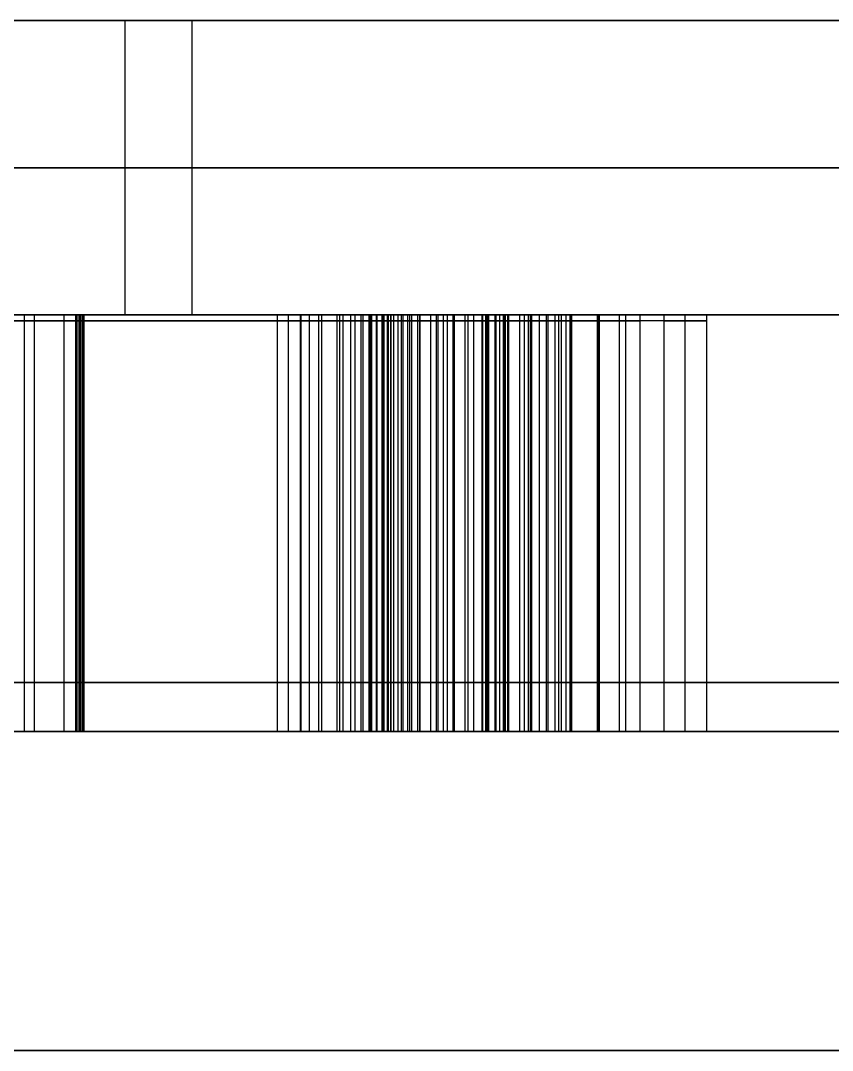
# Model space of a CAD drawing. Header units: millimetres. Extents: x -20 to 2415, y -30 to 12.
# Drawn here: x 2348.8 to 2381.9, y -30 to 12 of the extents above; entities that cross this region are included whole.
import ezdxf

# ---------------------------------------------------------------- set-up
doc = ezdxf.new("R2010")
doc.units = ezdxf.units.MM
doc.header["$MEASUREMENT"] = 0
doc.layers.add('Default', color=18, linetype='Continuous', true_color=0x000000)

msp = doc.modelspace()

# ---------------------------------------------------------------- linework, layer by layer
at = {"layer": 'Default'}
for p, q in [((0, 12, 1750), (2415, 12, 1750)), ((2415, 12, 3500), (1397.68, 12, 3500)), ((2295, 12, 991), (2415, 12, 991)), ((2353.065, 0, 2087.073), (2353.065, 12, 2087.073)), ((2355.804, 0, 1436.2), (2355.804, 12, 1436.2)), ((1397.68, 6, 3500), (2415, 6, 3500)), ((2415, 6, 991), (2295, 6, 991)), ((2415, 0, 3500), (1858.651, 0, 3500)), ((2145.576, 0, 991), (2415, 0, 991)), ((2179.598, 0, 3306.314), (2415, 0, 3306.314)), ((2199.579, 0, 2914.535), (2415, 0, 2914.535)), ((2224.691, 0, 2356.707), (2415, 0, 2356.707)), ((2242.793, 0, 1174.575), (2415, 0, 1174.575)), ((2270.107, 0, 1682.611), (2415, 0, 1682.611)), ((2348.955, 0, 3181.117), (2348.955, -17, 3181.117)), ((2349.366, -17, 3172.848), (2349.366, 0, 3172.848)), ((2350.58, -17, 3179.543), (2350.58, 0, 3179.543)), ((2351.038, 0, 3175.018), (2351.038, -17, 3175.018)), ((2351.112, -17, 3175.217), (2351.112, 0, 3175.217)), ((2351.175, 0, 3175.42), (2351.175, -17, 3175.42)), ((2351.214, -17, 3175.563), (2351.214, 0, 3175.563)), ((2351.25, 0, 3175.706), (2351.25, -17, 3175.706)), ((2351.332, -17, 3176.128), (2351.332, 0, 3176.128)), ((2351.344, 0, 3177.414), (2351.344, -17, 3177.414)), ((2351.352, -17, 3177.341), (2351.352, 0, 3177.341)), ((2351.359, 0, 3177.268), (2351.359, -17, 3177.268)), ((2351.371, 0, 3176.557), (2351.371, -17, 3176.557)), ((2351.371, -17, 3177.127), (2351.371, 0, 3177.127)), ((2351.376, 0, 3176.986), (2351.376, -17, 3176.986)), ((2351.376, -17, 3176.771), (2351.376, 0, 3176.771)), ((2359.263, 0, 3198.256), (2359.263, -17, 3198.256)), ((2359.733, -17, 3197.966), (2359.733, 0, 3197.966)), ((2360.197, 0, 3197.666), (2360.197, -17, 3197.666)), ((2360.223, 0, 2764.885), (2360.223, -17, 2764.885)), ((2360.587, -17, 2764.556), (2360.587, 0, 2764.556)), ((2360.945, 0, 2764.22), (2360.945, -17, 2764.22)), ((2361.08, -17, 3197.052), (2361.08, 0, 3197.052)), ((2361.706, -17, 2763.459), (2361.706, 0, 2763.459)), ((2361.807, 0, 2059.481), (2361.807, -17, 2059.481)), ((2361.936, 0, 3196.401), (2361.936, -17, 3196.401)), ((2362.264, -17, 2058.429), (2362.264, 0, 2058.429)), ((2362.434, 0, 2762.666), (2362.434, -17, 2762.666)), ((2362.671, 0, 2057.356), (2362.671, -17, 2057.356)), ((2362.765, -17, 3195.713), (2362.765, 0, 3195.713)), ((2363.009, -17, 2056.333), (2363.009, 0, 2056.333)), ((2363.053, 0, 1407.391), (2363.053, -17, 1407.391)), ((2363.127, -17, 2761.842), (2363.127, 0, 2761.842)), ((2363.303, 0, 2055.295), (2363.303, -17, 2055.295)), ((2363.344, -17, 1406.626), (2363.344, 0, 1406.626)), ((2363.551, -17, 2054.246), (2363.551, 0, 2054.246)), ((2363.562, 0, 3194.99), (2363.562, -17, 3194.99)), ((2363.609, 0, 1405.852), (2363.609, -17, 1405.852)), ((2363.755, 0, 2053.186), (2363.755, -17, 2053.186)), ((2363.784, 0, 2760.989), (2363.784, -17, 2760.989)), ((2363.903, -17, 2052.189), (2363.903, 0, 2052.189)), ((2363.919, -17, 1404.82), (2363.919, 0, 1404.82)), ((2364.011, 0, 2051.187), (2364.011, -17, 2051.187)), ((2364.185, 0, 1403.776), (2364.185, -17, 1403.776)), ((2364.329, -17, 3194.232), (2364.329, 0, 3194.232)), ((2364.405, -17, 2760.107), (2364.405, 0, 2760.107)), ((2364.406, -17, 1402.72), (2364.406, 0, 1402.72)), ((2364.581, 0, 1401.655), (2364.581, -17, 1401.655)), ((2364.667, -17, 1400.985), (2364.667, 0, 1400.985)), ((2364.735, 0, 1400.313), (2364.735, -17, 1400.313)), ((2364.986, 0, 2759.199), (2364.986, -17, 2759.199)), ((2365.062, 0, 3193.443), (2365.062, -17, 3193.443)), ((2365.1, -17, 2038.735), (2365.1, 0, 2038.735)), ((2365.529, -17, 2758.266), (2365.529, 0, 2758.266)), ((2365.761, -17, 3192.621), (2365.761, 0, 3192.621)), ((2365.825, -17, 1387.86), (2365.825, 0, 1387.86)), ((2366.031, 0, 2757.311), (2366.031, -17, 2757.311)), ((2366.19, 0, 2026.283), (2366.19, -17, 2026.283)), ((2366.19, 0, 2026.283), (2415, 0, 2030.553)), ((2366.424, 0, 3191.77), (2366.424, -17, 3191.77)), ((2366.492, -17, 2756.334), (2366.492, 0, 2756.334)), ((2366.91, 0, 2755.338), (2366.91, -17, 2755.338)), ((2366.914, 0, 1375.408), (2366.914, -17, 1375.408)), ((2366.914, 0, 1375.408), (2415, 0, 1379.615)), ((2367.051, -17, 3190.891), (2367.051, 0, 3190.891)), ((2367.284, -17, 2754.324), (2367.284, 0, 2754.324)), ((2367.615, 0, 2753.294), (2367.615, -17, 2753.294)), ((2367.638, 0, 3189.985), (2367.638, -17, 3189.985)), ((2415, 0, 2012.484), (2367.759, 0, 2008.351)), ((2367.802, -17, 2007.853), (2367.802, 0, 2007.853)), ((2367.846, 0, 2007.355), (2367.846, -17, 2007.355)), ((2367.901, -17, 2752.251), (2367.901, 0, 2752.251)), ((2368.142, 0, 2751.196), (2368.142, -17, 2751.196)), ((2368.187, -17, 3189.054), (2368.187, 0, 3189.054)), ((2368.337, -17, 2750.13), (2368.337, 0, 2750.13)), ((2414.913, 0, 1361.538), (2368.483, 0, 1357.476)), ((2368.485, 0, 2749.057), (2368.485, -17, 2749.057)), ((2368.524, -17, 2748.701), (2368.524, 0, 2748.701)), ((2368.558, 0, 2748.344), (2368.558, -17, 2748.344)), ((2368.674, -17, 1997.891), (2368.674, 0, 1997.891)), ((2368.695, 0, 3188.1), (2368.695, -17, 3188.1)), ((2369.161, -17, 3187.124), (2369.161, 0, 3187.124)), ((2369.354, -17, 1347.514), (2369.354, 0, 1347.514)), ((2369.502, 0, 1988.427), (2369.502, -17, 1988.427)), ((2369.585, 0, 3186.129), (2369.585, -17, 3186.129)), ((2369.648, -17, 2735.891), (2369.648, 0, 2735.891)), ((2369.966, -17, 3185.115), (2369.966, 0, 3185.115)), ((2370.226, 0, 1337.552), (2370.226, -17, 1337.552)), ((2370.303, 0, 3184.086), (2370.303, -17, 3184.086)), ((2370.595, -17, 3183.043), (2370.595, 0, 3183.043)), ((2370.737, 0, 2723.439), (2370.737, -17, 2723.439)), ((2370.737, 0, 2723.439), (2415, 0, 2727.311)), ((2370.841, 0, 3181.987), (2370.841, -17, 3181.987)), ((2371.042, -17, 3180.921), (2371.042, 0, 3180.921)), ((2371.196, 0, 3179.847), (2371.196, -17, 3179.847)), ((2371.243, -17, 3179.43), (2371.243, 0, 3179.43)), ((2371.283, -17, 3179.011), (2371.283, 0, 3179.011)), ((2415, 0, 2709.243), (2372.306, 0, 2705.507)), ((2372.349, -17, 2705.009), (2372.349, 0, 2705.009)), ((2372.373, -17, 3166.558), (2372.373, 0, 3166.558)), ((2372.393, 0, 2704.511), (2372.393, -17, 2704.511)), ((2373.221, -17, 2695.047), (2373.221, 0, 2695.047)), ((2373.462, 0, 3154.106), (2373.462, -17, 3154.106)), ((2373.462, 0, 3154.106), (2415, 0, 3157.74)), ((2374.049, 0, 2685.583), (2374.049, -17, 2685.583)), ((2415, 0, 3139.671), (2375.031, 0, 3136.174)), ((2375.902, -17, 3126.213), (2375.902, 0, 3126.213)), ((2376.774, 0, 3116.251), (2376.774, -17, 3116.251)), ((0, 0, 1750), (2415, 0, 1750)), ((2415, 0, 3500), (1397.68, 0, 3500)), ((2295, 0, 991), (2415, 0, 991)), ((1858.651, -15, 3500), (2415, -15, 3500)), ((2415, -15, 991), (2145.576, -15, 991)), ((2415, -15, 2030.553), (2366.19, -15, 2026.283)), ((2415, -15, 1379.615), (2366.914, -15, 1375.408)), ((2367.759, -15, 2008.351), (2415, -15, 2012.484)), ((2368.483, -15, 1357.476), (2414.913, -15, 1361.538)), ((2415, -15, 2727.311), (2370.737, -15, 2723.439)), ((2372.306, -15, 2705.507), (2415, -15, 2709.243)), ((2415, -15, 3157.74), (2373.462, -15, 3154.106)), ((2375.031, -15, 3136.174), (2415, -15, 3139.671)), ((2415, -30, 3500), (1838.405, -30, 3500)), ((1868.89, -30, 3306.314), (2415, -30, 3306.314)), ((2415, -30, 3139.671), (1916.115, -30, 3096.025)), ((1918.225, -30, 2914.535), (2415, -30, 2914.535)), ((1926.342, -30, 3114.988), (2415, -30, 3157.74)), ((1944.003, -30, 1174.575), (2415, -30, 1174.575)), ((1986.199, -30, 2356.707), (2415, -30, 2356.707)), ((2415, -30, 2709.243), (2000.838, -30, 2673.008)), ((2008.878, -30, 2691.78), (2415, -30, 2727.311)), ((2063.036, -30, 1682.611), (2415, -30, 1682.611)), ((2415, -30, 1361.546), (2102.785, -30, 1334.231)), ((2110, -30, 991), (2415, -30, 991)), ((2119.369, -30, 1353.75), (2415, -30, 1379.615)), ((2415, -30, 2012.484), (2129.26, -30, 1987.485)), ((2140.292, -30, 2006.519), (2415, -30, 2030.553))]:
    msp.add_line(p, q, dxfattribs=at)
at = {"layer": 'Default', "extrusion": (0, 1, 0)}
for centre in [(-2338.065, 2087.073, 12), (-2340.804, 1436.2, 12), (-2338.065, 2087.073, 6), (-2340.804, 1436.2, 6), (-2338.065, 2087.073), (-2340.804, 1436.2)]:
    msp.add_circle(centre, 15, dxfattribs=at)
at = {"layer": 'Default'}
for points, degree in [([(2376.774, 0, 3116.251), (2223.802, 0, 3102.867), (2070.83, 0, 3089.484), (1917.858, 0, 3076.101)], 3), ([(2374.049, 0, 2685.583), (2250.226, 0, 2674.75), (2126.404, 0, 2663.917), (2002.581, 0, 2653.084)], 3), ([(2370.226, 0, 1337.552), (2281.66, 0, 1329.804), (2193.094, 0, 1322.055), (2104.528, 0, 1314.307)], 3), ([(2369.502, 0, 1988.427), (2290.002, 0, 1981.472), (2210.502, 0, 1974.517), (2131.003, 0, 1967.561)], 3), ([(2348.955, 0, 3181.117), (2284.301, 0, 3220.003), (2219.646, 0, 3258.889), (2154.992, 0, 3297.775)], 3), ([(2165.3, 0, 3314.914), (2229.955, 0, 3276.028), (2294.609, 0, 3237.142), (2359.263, 0, 3198.256)], 3), ([(2197.861, 0, 2908.591), (2251.982, 0, 2860.689), (2306.102, 0, 2812.787), (2360.223, 0, 2764.885)], 3), ([(2223.845, 0, 2358.54), (2269.833, 0, 2258.853), (2315.82, 0, 2159.167), (2361.807, 0, 2059.481)], 3), ([(2260.307, 0, 1665.15), (2294.556, 0, 1579.23), (2328.805, 0, 1493.31), (2363.053, 0, 1407.391)], 3), ([(2351.359, 0, 3177.268), (2351.354, 0, 3177.316), (2351.349, 0, 3177.365), (2351.344, 0, 3177.414)], 3), ([(2364.011, 0, 2051.187), (2364.737, 0, 2042.886), (2365.464, 0, 2034.584), (2366.19, 0, 2026.283)], 3), ([(2364.735, 0, 1400.313), (2365.461, 0, 1392.011), (2366.188, 0, 1383.71), (2366.914, 0, 1375.408)], 3), ([(2367.759, 0, 2008.351), (2367.788, 0, 2008.019), (2367.817, 0, 2007.687), (2367.846, 0, 2007.355)], 3), ([(2367.759, 0, 2008.351), (2367.759, -5.667, 2008.351), (2367.759, -11.333, 2008.351), (2367.759, -17, 2008.351)], 3), ([(2367.846, 0, 2007.355), (2368.398, 0, 2001.046), (2368.95, 0, 1994.736), (2369.502, 0, 1988.427)], 3), ([(2368.483, 0, 1357.476), (2369.064, 0, 1350.835), (2369.645, 0, 1344.194), (2370.226, 0, 1337.552)], 3), ([(2368.483, 0, 1357.476), (2368.483, -5.667, 1357.476), (2368.483, -11.333, 1357.476), (2368.483, -17, 1357.476)], 3), ([(2368.558, 0, 2748.344), (2369.284, 0, 2740.042), (2370.011, 0, 2731.74), (2370.737, 0, 2723.439)], 3), ([(2371.283, 0, 3179.011), (2372.009, 0, 3170.709), (2372.736, 0, 3162.408), (2373.462, 0, 3154.106)], 3), ([(2372.306, 0, 2705.507), (2372.335, 0, 2705.175), (2372.364, 0, 2704.843), (2372.393, 0, 2704.511)], 3), ([(2372.306, 0, 2705.507), (2372.306, -5.667, 2705.507), (2372.306, -11.333, 2705.507), (2372.306, -17, 2705.507)], 3), ([(2372.393, 0, 2704.511), (2372.945, 0, 2698.202), (2373.497, 0, 2691.893), (2374.049, 0, 2685.583)], 3), ([(2375.031, 0, 3136.174), (2375.612, 0, 3129.533), (2376.193, 0, 3122.892), (2376.774, 0, 3116.251)], 3), ([(2375.031, 0, 3136.174), (2375.031, -5.667, 3136.174), (2375.031, -11.333, 3136.174), (2375.031, -17, 3136.174)], 3), ([(2376.774, -0.244, 3116.251), (2147.316, -0.244, 3096.176), (1917.858, -0.244, 3076.101)], 2), ([(2374.049, -0.244, 2685.583), (2188.315, -0.244, 2669.334), (2002.581, -0.244, 2653.084)], 2), ([(2370.226, -0.244, 1337.552), (2237.377, -0.244, 1325.93), (2104.528, -0.244, 1314.307)], 2), ([(2369.502, -0.244, 1988.427), (2250.252, -0.244, 1977.994), (2131.003, -0.244, 1967.561)], 2), ([(2348.955, -0.244, 3181.117), (2251.974, -0.244, 3239.446), (2154.992, -0.244, 3297.775)], 2), ([(2165.3, -0.244, 3314.914), (2262.282, -0.244, 3256.585), (2359.263, -0.244, 3198.256)], 2), ([(2197.861, -0.244, 2908.591), (2279.042, -0.244, 2836.738), (2360.223, -0.244, 2764.885)], 2), ([(2223.845, -0.244, 2358.54), (2292.826, -0.244, 2209.01), (2361.807, -0.244, 2059.481)], 2), ([(2260.307, -0.244, 1665.15), (2311.68, -0.244, 1536.27), (2363.053, -0.244, 1407.391)], 2), ([(2351.359, -0.244, 3177.268), (2351.352, -0.244, 3177.341), (2351.344, -0.244, 3177.414)], 2), ([(2364.011, -0.244, 2051.187), (2365.1, -0.244, 2038.735), (2366.19, -0.244, 2026.283)], 2), ([(2364.735, -0.244, 1400.313), (2365.825, -0.244, 1387.86), (2366.914, -0.244, 1375.408)], 2), ([(2367.759, -0.244, 2008.351), (2367.802, -0.244, 2007.853), (2367.846, -0.244, 2007.355)], 2), ([(2367.846, -0.244, 2007.355), (2368.674, -0.244, 1997.891), (2369.502, -0.244, 1988.427)], 2), ([(2368.483, -0.244, 1357.476), (2369.354, -0.244, 1347.514), (2370.226, -0.244, 1337.552)], 2), ([(2368.558, -0.244, 2748.344), (2369.648, -0.244, 2735.891), (2370.737, -0.244, 2723.439)], 2), ([(2371.283, -0.244, 3179.011), (2372.373, -0.244, 3166.558), (2373.462, -0.244, 3154.106)], 2), ([(2372.306, -0.244, 2705.507), (2372.349, -0.244, 2705.009), (2372.393, -0.244, 2704.511)], 2), ([(2372.393, -0.244, 2704.511), (2373.221, -0.244, 2695.047), (2374.049, -0.244, 2685.583)], 2), ([(2375.031, -0.244, 3136.174), (2375.902, -0.244, 3126.213), (2376.774, -0.244, 3116.251)], 2), ([(1917.858, -17, 3076.101), (2147.316, -17, 3096.176), (2376.774, -17, 3116.251)], 2), ([(2002.581, -17, 2653.084), (2188.315, -17, 2669.334), (2374.049, -17, 2685.583)], 2), ([(2370.226, -17, 1337.552), (2237.377, -17, 1325.93), (2104.528, -17, 1314.307)], 2), ([(2131.003, -17, 1967.561), (2250.252, -17, 1977.994), (2369.502, -17, 1988.427)], 2), ([(2366.19, -17, 2026.283), (2290.891, -17, 2019.695), (2215.591, -17, 2013.107), (2140.292, -17, 2006.519)], 3), ([(2145.576, -17, 991), (2235.384, -17, 991), (2325.192, -17, 991), (2415, -17, 991)], 3), ([(2348.955, -17, 3181.117), (2251.974, -17, 3239.446), (2154.992, -17, 3297.775)], 2), ([(2165.3, -17, 3314.914), (2262.282, -17, 3256.585), (2359.263, -17, 3198.256)], 2), ([(2360.223, -17, 2764.885), (2279.042, -17, 2836.738), (2197.861, -17, 2908.591)], 2), ([(2361.807, -17, 2059.481), (2292.826, -17, 2209.01), (2223.845, -17, 2358.54)], 2), ([(2363.053, -17, 1407.391), (2311.68, -17, 1536.27), (2260.307, -17, 1665.15)], 2), ([(2351.359, -17, 3177.268), (2351.352, -17, 3177.341), (2351.344, -17, 3177.414)], 2), ([(2366.19, -17, 2026.283), (2365.1, -17, 2038.735), (2364.011, -17, 2051.187)], 2), ([(2366.914, -17, 1375.408), (2365.825, -17, 1387.86), (2364.735, -17, 1400.313)], 2), ([(2415, -17, 2030.553), (2398.73, -17, 2029.129), (2382.46, -17, 2027.706), (2366.19, -17, 2026.283)], 3), ([(2415, -17, 1379.615), (2398.971, -17, 1378.213), (2382.943, -17, 1376.81), (2366.914, -17, 1375.408)], 3), ([(2367.846, -17, 2007.355), (2367.802, -17, 2007.853), (2367.759, -17, 2008.351)], 2), ([(2367.759, -17, 2008.351), (2383.506, -17, 2009.729), (2399.253, -17, 2011.106), (2415, -17, 2012.484)], 3), ([(2369.502, -17, 1988.427), (2368.674, -17, 1997.891), (2367.846, -17, 2007.355)], 2), ([(2368.483, -17, 1357.476), (2369.354, -17, 1347.514), (2370.226, -17, 1337.552)], 2), ([(2414.913, -17, 1361.538), (2399.436, -17, 1360.184), (2383.959, -17, 1358.83), (2368.483, -17, 1357.476)], 3), ([(2370.737, -17, 2723.439), (2369.648, -17, 2735.891), (2368.558, -17, 2748.344)], 2), ([(2415, -17, 2727.311), (2400.246, -17, 2726.02), (2385.491, -17, 2724.73), (2370.737, -17, 2723.439)], 3), ([(2371.283, -17, 3179.011), (2372.373, -17, 3166.558), (2373.462, -17, 3154.106)], 2), ([(2372.393, -17, 2704.511), (2372.349, -17, 2705.009), (2372.306, -17, 2705.507)], 2), ([(2372.306, -17, 2705.507), (2386.537, -17, 2706.752), (2400.769, -17, 2707.997), (2415, -17, 2709.243)], 3), ([(2374.049, -17, 2685.583), (2373.221, -17, 2695.047), (2372.393, -17, 2704.511)], 2), ([(2373.462, -17, 3154.106), (2387.308, -17, 3155.317), (2401.154, -17, 3156.529), (2415, -17, 3157.74)], 3), ([(2376.774, -17, 3116.251), (2375.902, -17, 3126.213), (2375.031, -17, 3136.174)], 2), ([(2375.031, -17, 3136.174), (2388.354, -17, 3137.34), (2401.677, -17, 3138.506), (2415, -17, 3139.671)], 3)]:
    msp.add_open_spline(points, degree=degree, dxfattribs=at)
at = {"layer": 'Default', "extrusion": (2.3058e-17, 1, -3.07482e-17)}
msp.add_rational_spline([(2346.814, 0, 3171.851), (2349.879, 0, 3172.164), (2351.038, 0, 3175.018)], [1, 0.856922426707, 1], degree=2, dxfattribs=at)
at = {"layer": 'Default', "extrusion": (-2.65786e-17, 1, -1.71472e-17)}
msp.add_rational_spline([(2351.344, 0, 3177.414), (2351.059, 0, 3179.852), (2348.955, 0, 3181.117)], [1, 0.897663289394, 1], degree=2, dxfattribs=at)
at = {"layer": 'Default', "extrusion": (-2.31711e-15, 1, 7.90262e-16)}
msp.add_rational_spline([(2351.038, 0, 3175.018), (2351.118, 0, 3175.215), (2351.175, 0, 3175.42)], [1, 0.998367486349, 1], degree=2, dxfattribs=at)
at = {"layer": 'Default', "extrusion": (-2.00293e-14, 1, 5.25629e-15)}
msp.add_open_spline([(2351.175, 0, 3175.42), (2351.201, 0, 3175.515), (2351.226, 0, 3175.611), (2351.25, 0, 3175.706)], degree=3, dxfattribs=at)
at = {"layer": 'Default', "extrusion": (-7.25267e-16, 1, 1.03016e-16)}
msp.add_rational_spline([(2351.25, 0, 3175.706), (2351.353, 0, 3176.125), (2351.371, 0, 3176.557)], [1, 0.994938590246, 1], degree=2, dxfattribs=at)
at = {"layer": 'Default', "extrusion": (-7.51252e-15, 1, -4.4405e-16)}
msp.add_open_spline([(2351.376, 0, 3176.986), (2351.374, 0, 3177.08), (2351.369, 0, 3177.174), (2351.359, 0, 3177.268)], degree=3, dxfattribs=at)
at = {"layer": 'Default', "extrusion": (-7.49733e-15, 1, 9.10334e-17)}
msp.add_open_spline([(2351.371, 0, 3176.557), (2351.377, 0, 3176.7), (2351.378, 0, 3176.843), (2351.376, 0, 3176.986)], degree=3, dxfattribs=at)
at = {"layer": 'Default', "extrusion": (1.99258e-15, -1, 3.15316e-15)}
msp.add_open_spline([(2359.263, 0, 3198.256), (2359.579, 0, 3198.066), (2359.89, 0, 3197.869), (2360.197, 0, 3197.666)], degree=3, dxfattribs=at)
at = {"layer": 'Default', "extrusion": (5.79262e-16, -1, 7.96674e-16)}
msp.add_open_spline([(2360.197, 0, 3197.666), (2360.794, 0, 3197.269), (2361.375, 0, 3196.847), (2361.936, 0, 3196.401)], degree=3, dxfattribs=at)
at = {"layer": 'Default', "extrusion": (3.19469e-15, -1, 3.46967e-15)}
msp.add_open_spline([(2360.223, 0, 2764.885), (2360.468, 0, 2764.668), (2360.709, 0, 2764.446), (2360.945, 0, 2764.22)], degree=3, dxfattribs=at)
at = {"layer": 'Default', "extrusion": (-7.10633e-16, 1, -6.80782e-16)}
msp.add_open_spline([(2360.945, 0, 2764.22), (2361.463, 0, 2763.724), (2361.96, 0, 2763.205), (2362.434, 0, 2762.666)], degree=3, dxfattribs=at)
at = {"layer": 'Default', "extrusion": (-8.01743e-16, 1, -3.26134e-16)}
msp.add_open_spline([(2361.807, 0, 2059.481), (2362.127, 0, 2058.787), (2362.416, 0, 2058.077), (2362.671, 0, 2057.356)], degree=3, dxfattribs=at)
at = {"layer": 'Default', "extrusion": (6.43654e-16, -1, 7.41644e-16)}
msp.add_open_spline([(2361.936, 0, 3196.401), (2362.498, 0, 3195.954), (2363.041, 0, 3195.483), (2363.562, 0, 3194.99)], degree=3, dxfattribs=at)
at = {"layer": 'Default', "extrusion": (-7.64229e-16, 1, -6.15241e-16)}
msp.add_open_spline([(2362.434, 0, 2762.666), (2362.907, 0, 2762.127), (2363.358, 0, 2761.567), (2363.784, 0, 2760.989)], degree=3, dxfattribs=at)
at = {"layer": 'Default', "extrusion": (-9.37166e-16, 1, -2.87159e-16)}
msp.add_open_spline([(2362.671, 0, 2057.356), (2362.911, 0, 2056.679), (2363.122, 0, 2055.991), (2363.303, 0, 2055.295)], degree=3, dxfattribs=at)
at = {"layer": 'Default', "extrusion": (-1.59985e-15, 1, -5.77814e-16)}
msp.add_open_spline([(2363.053, 0, 1407.391), (2363.255, 0, 1406.884), (2363.441, 0, 1406.371), (2363.609, 0, 1405.852)], degree=3, dxfattribs=at)
at = {"layer": 'Default', "extrusion": (-9.56597e-16, 1, -2.04936e-16)}
msp.add_open_spline([(2363.303, 0, 2055.295), (2363.484, 0, 2054.599), (2363.635, 0, 2053.895), (2363.755, 0, 2053.186)], degree=3, dxfattribs=at)
at = {"layer": 'Default', "extrusion": (-7.04553e-16, 1, -6.8296e-16)}
msp.add_open_spline([(2363.562, 0, 3194.99), (2364.084, 0, 3194.496), (2364.585, 0, 3193.979), (2365.062, 0, 3193.443)], degree=3, dxfattribs=at)
at = {"layer": 'Default', "extrusion": (-9.45039e-16, 1, -2.62311e-16)}
msp.add_open_spline([(2363.609, 0, 1405.852), (2363.831, 0, 1405.169), (2364.023, 0, 1404.476), (2364.185, 0, 1403.776)], degree=3, dxfattribs=at)
at = {"layer": 'Default', "extrusion": (-1.11258e-15, 1, -1.42712e-16)}
msp.add_open_spline([(2363.755, 0, 2053.186), (2363.867, 0, 2052.524), (2363.952, 0, 2051.856), (2364.011, 0, 2051.187)], degree=3, dxfattribs=at)
at = {"layer": 'Default', "extrusion": (-8.13756e-16, 1, -5.46735e-16)}
msp.add_open_spline([(2363.784, 0, 2760.989), (2364.21, 0, 2760.41), (2364.612, 0, 2759.812), (2364.986, 0, 2759.199)], degree=3, dxfattribs=at)
at = {"layer": 'Default', "extrusion": (-9.61669e-16, 1, -1.79448e-16)}
msp.add_open_spline([(2364.185, 0, 1403.776), (2364.348, 0, 1403.075), (2364.48, 0, 1402.367), (2364.581, 0, 1401.655)], degree=3, dxfattribs=at)
at = {"layer": 'Default', "extrusion": (-2.47839e-15, 1, -2.84489e-16)}
msp.add_open_spline([(2364.581, 0, 1401.655), (2364.644, 0, 1401.209), (2364.696, 0, 1400.761), (2364.735, 0, 1400.313)], degree=3, dxfattribs=at)
at = {"layer": 'Default', "extrusion": (-8.55273e-16, 1, -4.73134e-16)}
msp.add_open_spline([(2364.986, 0, 2759.199), (2365.361, 0, 2758.585), (2365.71, 0, 2757.955), (2366.031, 0, 2757.311)], degree=3, dxfattribs=at)
at = {"layer": 'Default', "extrusion": (-7.5849e-16, 1, -6.17861e-16)}
msp.add_open_spline([(2365.062, 0, 3193.443), (2365.54, 0, 3192.905), (2365.995, 0, 3192.347), (2366.424, 0, 3191.77)], degree=3, dxfattribs=at)
at = {"layer": 'Default', "extrusion": (-8.9225e-16, 1, -3.97293e-16)}
msp.add_open_spline([(2366.031, 0, 2757.311), (2366.352, 0, 2756.667), (2366.645, 0, 2756.008), (2366.91, 0, 2755.338)], degree=3, dxfattribs=at)
at = {"layer": 'Default', "extrusion": (-8.08342e-16, 1, -5.49741e-16)}
msp.add_open_spline([(2366.424, 0, 3191.77), (2366.854, 0, 3191.193), (2367.26, 0, 3190.597), (2367.638, 0, 3189.985)], degree=3, dxfattribs=at)
at = {"layer": 'Default', "extrusion": (-9.20461e-16, 1, -3.17806e-16)}
msp.add_open_spline([(2366.91, 0, 2755.338), (2367.174, 0, 2754.668), (2367.41, 0, 2753.985), (2367.615, 0, 2753.294)], degree=3, dxfattribs=at)
at = {"layer": 'Default', "extrusion": (-9.43791e-16, 1, -2.36884e-16)}
msp.add_open_spline([(2367.615, 0, 2753.294), (2367.821, 0, 2752.603), (2367.997, 0, 2751.902), (2368.142, 0, 2751.196)], degree=3, dxfattribs=at)
at = {"layer": 'Default', "extrusion": (-8.50234e-16, 1, -4.76493e-16)}
msp.add_open_spline([(2367.638, 0, 3189.985), (2368.017, 0, 3189.373), (2368.37, 0, 3188.743), (2368.695, 0, 3188.1)], degree=3, dxfattribs=at)
at = {"layer": 'Default', "extrusion": (-9.57857e-16, 1, -1.5388e-16)}
msp.add_open_spline([(2368.142, 0, 2751.196), (2368.287, 0, 2750.488), (2368.402, 0, 2749.774), (2368.485, 0, 2749.057)], degree=3, dxfattribs=at)
at = {"layer": 'Default', "extrusion": (-8.81357e-15, 1, -8.98552e-16)}
msp.add_open_spline([(2368.485, 0, 2749.057), (2368.513, 0, 2748.82), (2368.537, 0, 2748.582), (2368.558, 0, 2748.344)], degree=3, dxfattribs=at)
at = {"layer": 'Default', "extrusion": (-5.76769e-16, 1, -2.60556e-16)}
msp.add_rational_spline([(2368.695, 0, 3188.1), (2369.183, 0, 3187.134), (2369.585, 0, 3186.129)], [1, 0.99906497263, 1], degree=2, dxfattribs=at)
at = {"layer": 'Default', "extrusion": (-9.16162e-16, 1, -3.21737e-16)}
msp.add_open_spline([(2369.585, 0, 3186.129), (2369.854, 0, 3185.459), (2370.093, 0, 3184.777), (2370.303, 0, 3184.086)], degree=3, dxfattribs=at)
at = {"layer": 'Default', "extrusion": (-9.39846e-16, 1, -2.41043e-16)}
msp.add_open_spline([(2370.303, 0, 3184.086), (2370.512, 0, 3183.395), (2370.692, 0, 3182.694), (2370.841, 0, 3181.987)], degree=3, dxfattribs=at)
at = {"layer": 'Default', "extrusion": (-9.543e-16, 1, -1.58229e-16)}
msp.add_open_spline([(2370.841, 0, 3181.987), (2370.99, 0, 3181.28), (2371.109, 0, 3180.565), (2371.196, 0, 3179.847)], degree=3, dxfattribs=at)
at = {"layer": 'Default', "extrusion": (-6.405e-15, 1, -6.69046e-16)}
msp.add_open_spline([(2371.196, 0, 3179.847), (2371.23, 0, 3179.569), (2371.259, 0, 3179.29), (2371.283, 0, 3179.011)], degree=3, dxfattribs=at)
at = {"layer": 'Default', "extrusion": (2.20237e-16, 1, -2.93689e-16)}
msp.add_rational_spline([(2346.814, -0.244, 3171.851), (2349.879, -0.244, 3172.164), (2351.038, -0.244, 3175.018)], [1, 0.856922426707, 1], degree=2, dxfattribs=at)
at = {"layer": 'Default', "extrusion": (5.82159e-16, 1, 3.7558e-16)}
msp.add_rational_spline([(2351.344, -0.244, 3177.414), (2351.059, -0.244, 3179.852), (2348.955, -0.244, 3181.117)], [1, 0.897663289394, 1], degree=2, dxfattribs=at)
at = {"layer": 'Default', "extrusion": (-1.94509e-14, 1, 6.63383e-15)}
msp.add_rational_spline([(2351.038, -0.244, 3175.018), (2351.118, -0.244, 3175.215), (2351.175, -0.244, 3175.42)], [1, 0.998367486349, 1], degree=2, dxfattribs=at)
at = {"layer": 'Default', "extrusion": (-5.73728e-13, 1, 1.50564e-13)}
msp.add_rational_spline([(2351.175, -0.244, 3175.42), (2351.215, -0.244, 3175.563), (2351.25, -0.244, 3175.706)], [1, 0.9998890979, 1], degree=2, dxfattribs=at)
at = {"layer": 'Default', "extrusion": (-2.15375e-14, 1, 3.05915e-15)}
msp.add_rational_spline([(2351.25, -0.244, 3175.706), (2351.353, -0.244, 3176.125), (2351.371, -0.244, 3176.557)], [1, 0.994938590246, 1], degree=2, dxfattribs=at)
at = {"layer": 'Default', "extrusion": (5.94731e-14, 1, 3.51533e-15)}
msp.add_rational_spline([(2351.376, -0.244, 3176.986), (2351.374, -0.244, 3177.127), (2351.359, -0.244, 3177.268)], [1, 0.999080703346, 1], degree=2, dxfattribs=at)
at = {"layer": 'Default', "extrusion": (-6.80628e-13, 1, 8.26426e-15)}
msp.add_rational_spline([(2351.371, -0.244, 3176.557), (2351.379, -0.244, 3176.771), (2351.376, -0.244, 3176.986)], [1, 0.999599619433, 1], degree=2, dxfattribs=at)
at = {"layer": 'Default', "extrusion": (9.56356e-14, -1, 1.50633e-13)}
msp.add_rational_spline([(2359.263, -0.244, 3198.256), (2359.737, -0.244, 3197.971), (2360.197, -0.244, 3197.666)], [1, 0.99975553785, 1], degree=2, dxfattribs=at)
at = {"layer": 'Default', "extrusion": (1.21155e-14, -1, 1.75186e-14)}
msp.add_rational_spline([(2360.197, -0.244, 3197.666), (2361.094, -0.244, 3197.071), (2361.936, -0.244, 3196.401)], [1, 0.9990754986, 1], degree=2, dxfattribs=at)
at = {"layer": 'Default', "extrusion": (5.8406e-15, -1, 6.34332e-15)}
msp.add_rational_spline([(2360.223, -0.244, 2764.885), (2360.59, -0.244, 2764.56), (2360.945, -0.244, 2764.22)], [1, 0.99980664283, 1], degree=2, dxfattribs=at)
at = {"layer": 'Default', "extrusion": (5.79881e-14, 1, 5.55522e-14)}
msp.add_rational_spline([(2360.945, -0.244, 2764.22), (2361.723, -0.244, 2763.475), (2362.434, -0.244, 2762.666)], [1, 0.999074659305, 1], degree=2, dxfattribs=at)
at = {"layer": 'Default', "extrusion": (-2.05042e-14, 1, -8.34072e-15)}
msp.add_rational_spline([(2361.807, -0.244, 2059.481), (2362.288, -0.244, 2058.438), (2362.671, -0.244, 2057.356)], [1, 0.998947276099, 1], degree=2, dxfattribs=at)
at = {"layer": 'Default', "extrusion": (3.13567e-14, -1, 3.61304e-14)}
msp.add_rational_spline([(2361.936, -0.244, 3196.401), (2362.78, -0.244, 3195.73), (2363.562, -0.244, 3194.99)], [1, 0.999071624966, 1], degree=2, dxfattribs=at)
at = {"layer": 'Default', "extrusion": (-1.02384e-14, 1, -8.24243e-15)}
msp.add_rational_spline([(2362.434, -0.244, 2762.666), (2363.145, -0.244, 2761.857), (2363.784, -0.244, 2760.989)], [1, 0.999070771121, 1], degree=2, dxfattribs=at)
at = {"layer": 'Default', "extrusion": (2.28277e-15, 1, 6.99469e-16)}
msp.add_rational_spline([(2362.671, -0.244, 2057.356), (2363.031, -0.244, 2056.34), (2363.303, -0.244, 2055.295)], [1, 0.999070431087, 1], degree=2, dxfattribs=at)
at = {"layer": 'Default', "extrusion": (4.28836e-14, 1, 1.54881e-14)}
msp.add_rational_spline([(2363.053, -0.244, 1407.391), (2363.356, -0.244, 1406.631), (2363.609, -0.244, 1405.852)], [1, 0.999464210835, 1], degree=2, dxfattribs=at)
at = {"layer": 'Default', "extrusion": (-6.00001e-14, 1, -1.28541e-14)}
msp.add_rational_spline([(2363.303, -0.244, 2055.295), (2363.574, -0.244, 2054.25), (2363.755, -0.244, 2053.186)], [1, 0.999068622807, 1], degree=2, dxfattribs=at)
at = {"layer": 'Default', "extrusion": (-2.40264e-14, 1, -2.32901e-14)}
msp.add_rational_spline([(2363.562, -0.244, 3194.99), (2364.346, -0.244, 3194.249), (2365.062, -0.244, 3193.443)], [1, 0.999071947615, 1], degree=2, dxfattribs=at)
at = {"layer": 'Default', "extrusion": (-2.87745e-15, 1, -7.98682e-16)}
msp.add_rational_spline([(2363.609, -0.244, 1405.852), (2363.942, -0.244, 1404.826), (2364.185, -0.244, 1403.776)], [1, 0.999071293208, 1], degree=2, dxfattribs=at)
at = {"layer": 'Default', "extrusion": (-2.57486e-14, 1, -3.30279e-15)}
msp.add_rational_spline([(2363.755, -0.244, 2053.186), (2363.923, -0.244, 2052.192), (2364.011, -0.244, 2051.187)], [1, 0.999187756799, 1], degree=2, dxfattribs=at)
at = {"layer": 'Default', "extrusion": (2.90735e-16, 1, -9.67978e-16)}
msp.add_rational_spline([(2363.784, -0.244, 2760.989), (2364.424, -0.244, 2760.12), (2364.986, -0.244, 2759.199)], [1, 0.999071127481, 1], degree=2, dxfattribs=at)
at = {"layer": 'Default', "extrusion": (4.3921e-14, 1, 8.19569e-15)}
msp.add_rational_spline([(2364.185, -0.244, 1403.776), (2364.429, -0.244, 1402.724), (2364.581, -0.244, 1401.655)], [1, 0.999068291666, 1], degree=2, dxfattribs=at)
at = {"layer": 'Default', "extrusion": (-4.83227e-14, 1, -5.54686e-15)}
msp.add_rational_spline([(2364.581, -0.244, 1401.655), (2364.676, -0.244, 1400.986), (2364.735, -0.244, 1400.313)], [1, 0.999634962799, 1], degree=2, dxfattribs=at)
at = {"layer": 'Default', "extrusion": (-3.66268e-14, 1, -1.92475e-14)}
msp.add_rational_spline([(2364.986, -0.244, 2759.199), (2365.55, -0.244, 2758.278), (2366.031, -0.244, 2757.311)], [1, 0.999067265564, 1], degree=2, dxfattribs=at)
at = {"layer": 'Default', "extrusion": (3.41796e-14, 1, 2.78425e-14)}
msp.add_rational_spline([(2365.062, -0.244, 3193.443), (2365.779, -0.244, 3192.636), (2366.424, -0.244, 3191.77)], [1, 0.999068106726, 1], degree=2, dxfattribs=at)
at = {"layer": 'Default', "extrusion": (4.89007e-15, 1, 2.1774e-15)}
msp.add_rational_spline([(2366.031, -0.244, 2757.311), (2366.513, -0.244, 2756.343), (2366.91, -0.244, 2755.338)], [1, 0.999067642865, 1], degree=2, dxfattribs=at)
at = {"layer": 'Default', "extrusion": (-7.38367e-15, 1, -5.02152e-15)}
msp.add_rational_spline([(2366.424, -0.244, 3191.77), (2367.07, -0.244, 3190.904), (2367.638, -0.244, 3189.985)], [1, 0.999068456559, 1], degree=2, dxfattribs=at)
at = {"layer": 'Default', "extrusion": (2.63443e-14, 1, 9.09587e-15)}
msp.add_rational_spline([(2366.91, -0.244, 2755.338), (2367.307, -0.244, 2754.331), (2367.615, -0.244, 2753.294)], [1, 0.999063780884, 1], degree=2, dxfattribs=at)
at = {"layer": 'Default', "extrusion": (2.98857e-14, 1, 7.50106e-15)}
msp.add_rational_spline([(2367.615, -0.244, 2753.294), (2367.924, -0.244, 2752.256), (2368.142, -0.244, 2751.196)], [1, 0.999064152975, 1], degree=2, dxfattribs=at)
at = {"layer": 'Default', "extrusion": (-3.41717e-14, 1, -1.91507e-14)}
msp.add_rational_spline([(2367.638, -0.244, 3189.985), (2368.207, -0.244, 3189.066), (2368.695, -0.244, 3188.1)], [1, 0.999064621845, 1], degree=2, dxfattribs=at)
at = {"layer": 'Default', "extrusion": (-5.71622e-14, 1, -9.18312e-15)}
msp.add_rational_spline([(2368.142, -0.244, 2751.196), (2368.36, -0.244, 2750.134), (2368.485, -0.244, 2749.057)], [1, 0.999060264626, 1], degree=2, dxfattribs=at)
at = {"layer": 'Default', "extrusion": (-1.45031e-13, 1, -1.47861e-14)}
msp.add_rational_spline([(2368.485, -0.244, 2749.057), (2368.527, -0.244, 2748.701), (2368.558, -0.244, 2748.344)], [1, 0.999897284119, 1], degree=2, dxfattribs=at)
at = {"layer": 'Default', "extrusion": (-1.6755e-14, 1, -7.56907e-15)}
msp.add_rational_spline([(2368.695, -0.244, 3188.1), (2369.183, -0.244, 3187.134), (2369.585, -0.244, 3186.129)], [1, 0.99906497263, 1], degree=2, dxfattribs=at)
at = {"layer": 'Default', "extrusion": (7.81057e-15, 1, 2.74291e-15)}
msp.add_rational_spline([(2369.585, -0.244, 3186.129), (2369.988, -0.244, 3185.123), (2370.303, -0.244, 3184.086)], [1, 0.999061117926, 1], degree=2, dxfattribs=at)
at = {"layer": 'Default', "extrusion": (3.09053e-14, 1, 7.92631e-15)}
msp.add_rational_spline([(2370.303, -0.244, 3184.086), (2370.617, -0.244, 3183.049), (2370.841, -0.244, 3181.987)], [1, 0.999061443162, 1], degree=2, dxfattribs=at)
at = {"layer": 'Default', "extrusion": (3.07994e-14, 1, 5.10672e-15)}
msp.add_rational_spline([(2370.841, -0.244, 3181.987), (2371.065, -0.244, 3180.925), (2371.196, -0.244, 3179.847)], [1, 0.999057541106, 1], degree=2, dxfattribs=at)
at = {"layer": 'Default', "extrusion": (-4.87931e-13, 1, -5.09677e-14)}
msp.add_rational_spline([(2371.196, -0.244, 3179.847), (2371.247, -0.244, 3179.43), (2371.283, -0.244, 3179.011)], [1, 0.999858672585, 1], degree=2, dxfattribs=at)
at = {"layer": 'Default', "extrusion": (0, 1, 0)}
for points, weights, knots in [([(2373.462, -17, 3154.106), (2224.422, -17, 3141.067), (2075.382, -17, 3128.027), (1926.342, -17, 3114.988), (1910.329, -17, 3113.587), (1897.667, -17, 3123.49), (1895.167, -17, 3139.369), (1876.246, -17, 3259.579), (1857.326, -17, 3379.79), (1838.405, -17, 3500)], [1, 1, 1, 1, 0.820683621579, 0.820683621579, 1, 1, 1, 1], [-448.827809, -448.827809, -448.827809, -448.827809, 0, 0, 0, 43.549685, 43.549685, 43.549685, 408.620873, 408.620873, 408.620873, 408.620873]), ([(2370.737, -17, 2723.439), (2250.117, -17, 2712.886), (2129.498, -17, 2702.333), (2008.878, -17, 2691.78), (1992.368, -17, 2690.336), (1978.732, -17, 2699.754), (1974.238, -17, 2715.706), (1943.695, -17, 2824.124), (1913.152, -17, 2932.542), (1882.609, -17, 3040.96), (1878.927, -17, 3054.029), (1880.876, -17, 3067.466), (1888.12, -17, 3078.95)], [1, 1, 1, 1, 0.846761761586, 0.846761761586, 1, 1, 1, 1, 0.942423740076, 0.942423740076, 1], [-363.2413, -363.2413, -363.2413, -363.2413, 0, 0, 0, 45.648216, 45.648216, 45.648216, 383.562288, 383.562288, 383.562288, 423.089198, 423.089198, 423.089198, 423.089198])]:
    msp.add_rational_spline(points, weights, degree=3, knots=knots, dxfattribs=at)
msp.add_open_spline([(2415, -17, 3500), (2229.55, -17, 3500), (2044.101, -17, 3500), (1858.651, -17, 3500)], degree=3, dxfattribs=at)
at = {"layer": 'Default', "extrusion": (-2.95374e-17, -1, 2.51327e-16)}
msp.add_rational_spline([(1888.12, -17, 3078.95), (1894.386, -17, 3088.885), (1904.414, -17, 3095.001), (1916.115, -17, 3096.025), (2069.087, -17, 3109.408), (2222.059, -17, 3122.791), (2375.031, -17, 3136.174)], [1, 0.930581031189, 0.930581031189, 1, 1, 1, 1], degree=3, knots=[-33.971303, -33.971303, -33.971303, -33.971303, 0, 0, 0, 460.668936, 460.668936, 460.668936, 460.668936], dxfattribs=at)
at = {"layer": 'Default', "extrusion": (-1.52877e-17, -1, 3.50809e-19)}
msp.add_rational_spline([(2140.292, -17, 2006.519), (2123.843, -17, 2005.08), (2109.928, -17, 2013.97), (2104.321, -17, 2029.501), (2038.46, -17, 2211.939), (1972.6, -17, 2394.377), (1906.739, -17, 2576.815), (1901.23, -17, 2592.076), (1905.282, -17, 2607.788), (1917.486, -17, 2618.48), (1931.546, -17, 2630.799), (1945.606, -17, 2643.117), (1959.665, -17, 2655.436), (1971.272, -17, 2665.606), (1985.465, -17, 2671.663), (2000.838, -17, 2673.008), (2124.661, -17, 2683.841), (2248.483, -17, 2694.674), (2372.306, -17, 2705.507)], [1, 0.861702845572, 0.861702845572, 1, 1, 1, 1, 0.883980938456, 0.883980938456, 1, 1, 1, 1, 0.966967248133, 0.966967248133, 1, 1, 1, 1], degree=3, knots=[-45.902143, -45.902143, -45.902143, -45.902143, 0, 0, 0, 581.885293, 581.885293, 581.885293, 627.593686, 627.593686, 627.593686, 683.67224, 683.67224, 683.67224, 729.18866, 729.18866, 729.18866, 1102.075237, 1102.075237, 1102.075237, 1102.075237], dxfattribs=at)
at = {"layer": 'Default', "extrusion": (1.18125e-17, 1, -8.25508e-18)}
msp.add_rational_spline([(2110, -17, 987.603), (2057.514, -17, 1041.161), (2005.028, -17, 1094.718), (1952.542, -17, 1148.275), (1941.551, -17, 1159.49), (1940.303, -17, 1175.144), (1949.377, -17, 1187.959), (1973.843, -17, 1222.509), (1998.308, -17, 1257.059), (2022.773, -17, 1291.609), (2032.218, -17, 1304.947), (2044.805, -17, 1315.374), (2059.669, -17, 1322.171), (2060.837, -17, 1322.705), (2062.004, -17, 1323.239), (2063.172, -17, 1323.773), (2075.713, -17, 1329.509), (2089.047, -17, 1333.029), (2102.785, -17, 1334.231), (2191.351, -17, 1341.979), (2279.917, -17, 1349.728), (2368.483, -17, 1357.476)], [1, 1, 1, 1, 0.845060168826, 0.845060168826, 1, 1, 1, 1, 0.977100802418, 0.977100802418, 1, 1, 1, 1, 0.990295784665, 0.990295784665, 1, 1, 1, 1], degree=3, knots=[-224.963138, -224.963138, -224.963138, -224.963138, 0, 0, 0, 43.208534, 43.208534, 43.208534, 170.213048, 170.213048, 170.213048, 218.673364, 218.673364, 218.673364, 222.525293, 222.525293, 222.525293, 263.691137, 263.691137, 263.691137, 530.403517, 530.403517, 530.403517, 530.403517], dxfattribs=at)
at = {"layer": 'Default', "extrusion": (1.18733e-17, -1, -5.26061e-18)}
msp.add_rational_spline([(2089.031, -17, 1379.253), (2073.328, -17, 1562.505), (2057.625, -17, 1745.757), (2041.923, -17, 1929.01), (2040.54, -17, 1945.15), (2048.735, -17, 1959.124), (2063.497, -17, 1965.797), (2071.346, -17, 1969.345), (2079.196, -17, 1972.893), (2087.046, -17, 1976.441), (2100.426, -17, 1982.489), (2114.632, -17, 1986.205), (2129.26, -17, 1987.485), (2208.759, -17, 1994.44), (2288.259, -17, 2001.396), (2367.759, -17, 2008.351)], [1, 1, 1, 1, 0.877509559154, 0.877509559154, 1, 1, 1, 1, 0.990544500264, 0.990544500264, 1, 1, 1, 1], degree=3, knots=[-551.770775, -551.770775, -551.770775, -551.770775, 0, 0, 0, 45.462051, 45.462051, 45.462051, 71.304915, 71.304915, 71.304915, 115.141181, 115.141181, 115.141181, 354.551384, 354.551384, 354.551384, 354.551384], dxfattribs=at)
at = {"layer": 'Default', "extrusion": (1.90239e-18, 1, 1.3747e-16)}
msp.add_rational_spline([(2366.914, -17, 1375.408), (2284.399, -17, 1368.189), (2201.884, -17, 1360.97), (2119.369, -17, 1353.75), (2111.863, -17, 1353.094), (2104.679, -17, 1355.363), (2098.911, -17, 1360.211), (2093.144, -17, 1365.059), (2089.674, -17, 1371.747), (2089.031, -17, 1379.253)], [1, 1, 1, 1, 0.949139043217, 0.949139043217, 1, 0.949139043217, 0.949139043217, 1], degree=3, knots=[-248.490693, -248.490693, -248.490693, -248.490693, 0, 0, 0, 22.01234, 22.01234, 22.01234, 44.02468, 44.02468, 44.02468, 44.02468], dxfattribs=at)
at = {"layer": 'Default', "extrusion": (0, 1, 0)}
for points, weights in [([(2346.814, -17, 3171.851), (2349.879, -17, 3172.164), (2351.038, -17, 3175.018)], [1, 0.856922426707, 1]), ([(2351.344, -17, 3177.414), (2351.059, -17, 3179.852), (2348.955, -17, 3181.117)], [1, 0.897663289394, 1]), ([(2351.038, -17, 3175.018), (2351.118, -17, 3175.215), (2351.175, -17, 3175.42)], [1, 0.998367486349, 1]), ([(2351.25, -17, 3175.706), (2351.353, -17, 3176.125), (2351.371, -17, 3176.557)], [1, 0.994938590246, 1]), ([(2351.376, -17, 3176.986), (2351.374, -17, 3177.127), (2351.359, -17, 3177.268)], [1, 0.999080703346, 1]), ([(2362.671, -17, 2057.356), (2362.288, -17, 2058.438), (2361.807, -17, 2059.481)], [1, 0.998947276099, 1]), ([(2363.784, -17, 2760.989), (2363.145, -17, 2761.857), (2362.434, -17, 2762.666)], [1, 0.999070771121, 1]), ([(2363.303, -17, 2055.295), (2363.031, -17, 2056.34), (2362.671, -17, 2057.356)], [1, 0.999070431087, 1]), ([(2363.755, -17, 2053.186), (2363.574, -17, 2054.25), (2363.303, -17, 2055.295)], [1, 0.999068622807, 1]), ([(2363.562, -17, 3194.99), (2364.346, -17, 3194.249), (2365.062, -17, 3193.443)], [1, 0.999071947615, 1]), ([(2364.011, -17, 2051.187), (2363.923, -17, 2052.192), (2363.755, -17, 2053.186)], [1, 0.999187756799, 1]), ([(2366.031, -17, 2757.311), (2365.55, -17, 2758.278), (2364.986, -17, 2759.199)], [1, 0.999067265564, 1]), ([(2365.062, -17, 3193.443), (2365.779, -17, 3192.636), (2366.424, -17, 3191.77)], [1, 0.999068106726, 1]), ([(2367.615, -17, 2753.294), (2367.307, -17, 2754.331), (2366.91, -17, 2755.338)], [1, 0.999063780884, 1]), ([(2368.142, -17, 2751.196), (2367.924, -17, 2752.256), (2367.615, -17, 2753.294)], [1, 0.999064152975, 1]), ([(2367.638, -17, 3189.985), (2368.207, -17, 3189.066), (2368.695, -17, 3188.1)], [1, 0.999064621845, 1]), ([(2368.485, -17, 2749.057), (2368.36, -17, 2750.134), (2368.142, -17, 2751.196)], [1, 0.999060264626, 1]), ([(2368.558, -17, 2748.344), (2368.527, -17, 2748.701), (2368.485, -17, 2749.057)], [1, 0.999897284119, 1]), ([(2368.695, -17, 3188.1), (2369.183, -17, 3187.134), (2369.585, -17, 3186.129)], [1, 0.99906497263, 1]), ([(2369.585, -17, 3186.129), (2369.988, -17, 3185.123), (2370.303, -17, 3184.086)], [1, 0.999061117926, 1]), ([(2370.303, -17, 3184.086), (2370.617, -17, 3183.049), (2370.841, -17, 3181.987)], [1, 0.999061443162, 1]), ([(2370.841, -17, 3181.987), (2371.065, -17, 3180.925), (2371.196, -17, 3179.847)], [1, 0.999057541106, 1])]:
    msp.add_rational_spline(points, weights, degree=2, dxfattribs=at)
at = {"layer": 'Default', "extrusion": (-1.56249e-12, 1, 4.10045e-13)}
msp.add_rational_spline([(2351.175, -17, 3175.42), (2351.215, -17, 3175.563), (2351.25, -17, 3175.706)], [1, 0.9998890979, 1], degree=2, dxfattribs=at)
at = {"layer": 'Default', "extrusion": (-5.847e-13, 1, 7.0995e-15)}
msp.add_rational_spline([(2351.371, -17, 3176.557), (2351.379, -17, 3176.771), (2351.376, -17, 3176.986)], [1, 0.999599619433, 1], degree=2, dxfattribs=at)
at = {"layer": 'Default', "extrusion": (0, -1, 0)}
for points, weights in [([(2359.263, -17, 3198.256), (2359.737, -17, 3197.971), (2360.197, -17, 3197.666)], [1, 0.99975553785, 1]), ([(2360.945, -17, 2764.22), (2360.59, -17, 2764.56), (2360.223, -17, 2764.885)], [1, 0.99980664283, 1]), ([(2361.936, -17, 3196.401), (2362.78, -17, 3195.73), (2363.562, -17, 3194.99)], [1, 0.999071624966, 1])]:
    msp.add_rational_spline(points, weights, degree=2, dxfattribs=at)
at = {"layer": 'Default', "extrusion": (4.51517e-14, -1, 6.20983e-14)}
msp.add_rational_spline([(2360.197, -17, 3197.666), (2361.094, -17, 3197.071), (2361.936, -17, 3196.401)], [1, 0.9990754986, 1], degree=2, dxfattribs=at)
at = {"layer": 'Default', "extrusion": (5.53916e-14, 1, 5.30648e-14)}
msp.add_rational_spline([(2362.434, -17, 2762.666), (2361.723, -17, 2763.475), (2360.945, -17, 2764.22)], [1, 0.999074659305, 1], degree=2, dxfattribs=at)
at = {"layer": 'Default', "extrusion": (1.24752e-13, 1, 4.50564e-14)}
msp.add_rational_spline([(2363.609, -17, 1405.852), (2363.356, -17, 1406.631), (2363.053, -17, 1407.391)], [1, 0.999464210835, 1], degree=2, dxfattribs=at)
at = {"layer": 'Default', "extrusion": (7.36626e-14, 1, 2.04463e-14)}
msp.add_rational_spline([(2364.185, -17, 1403.776), (2363.942, -17, 1404.826), (2363.609, -17, 1405.852)], [1, 0.999071293208, 1], degree=2, dxfattribs=at)
at = {"layer": 'Default', "extrusion": (6.34295e-14, 1, 4.26161e-14)}
msp.add_rational_spline([(2364.986, -17, 2759.199), (2364.424, -17, 2760.12), (2363.784, -17, 2760.989)], [1, 0.999071127481, 1], degree=2, dxfattribs=at)
at = {"layer": 'Default', "extrusion": (7.49586e-14, 1, 1.39873e-14)}
msp.add_rational_spline([(2364.581, -17, 1401.655), (2364.429, -17, 1402.724), (2364.185, -17, 1403.776)], [1, 0.999068291666, 1], degree=2, dxfattribs=at)
at = {"layer": 'Default', "extrusion": (-1.93291e-13, 1, -2.21874e-14)}
msp.add_rational_spline([(2364.735, -17, 1400.313), (2364.676, -17, 1400.986), (2364.581, -17, 1401.655)], [1, 0.999634962799, 1], degree=2, dxfattribs=at)
at = {"layer": 'Default', "extrusion": (6.95476e-14, 1, 3.09675e-14)}
msp.add_rational_spline([(2366.91, -17, 2755.338), (2366.513, -17, 2756.343), (2366.031, -17, 2757.311)], [1, 0.999067642865, 1], degree=2, dxfattribs=at)
at = {"layer": 'Default', "extrusion": (-6.30073e-14, 1, -4.28503e-14)}
msp.add_rational_spline([(2366.424, -17, 3191.77), (2367.07, -17, 3190.904), (2367.638, -17, 3189.985)], [1, 0.999068456559, 1], degree=2, dxfattribs=at)
at = {"layer": 'Default', "extrusion": (-4.99641e-13, 1, -5.2191e-14)}
msp.add_rational_spline([(2371.196, -17, 3179.847), (2371.247, -17, 3179.43), (2371.283, -17, 3179.011)], [1, 0.999858672585, 1], degree=2, dxfattribs=at)

doc.saveas('drawing.dxf')
